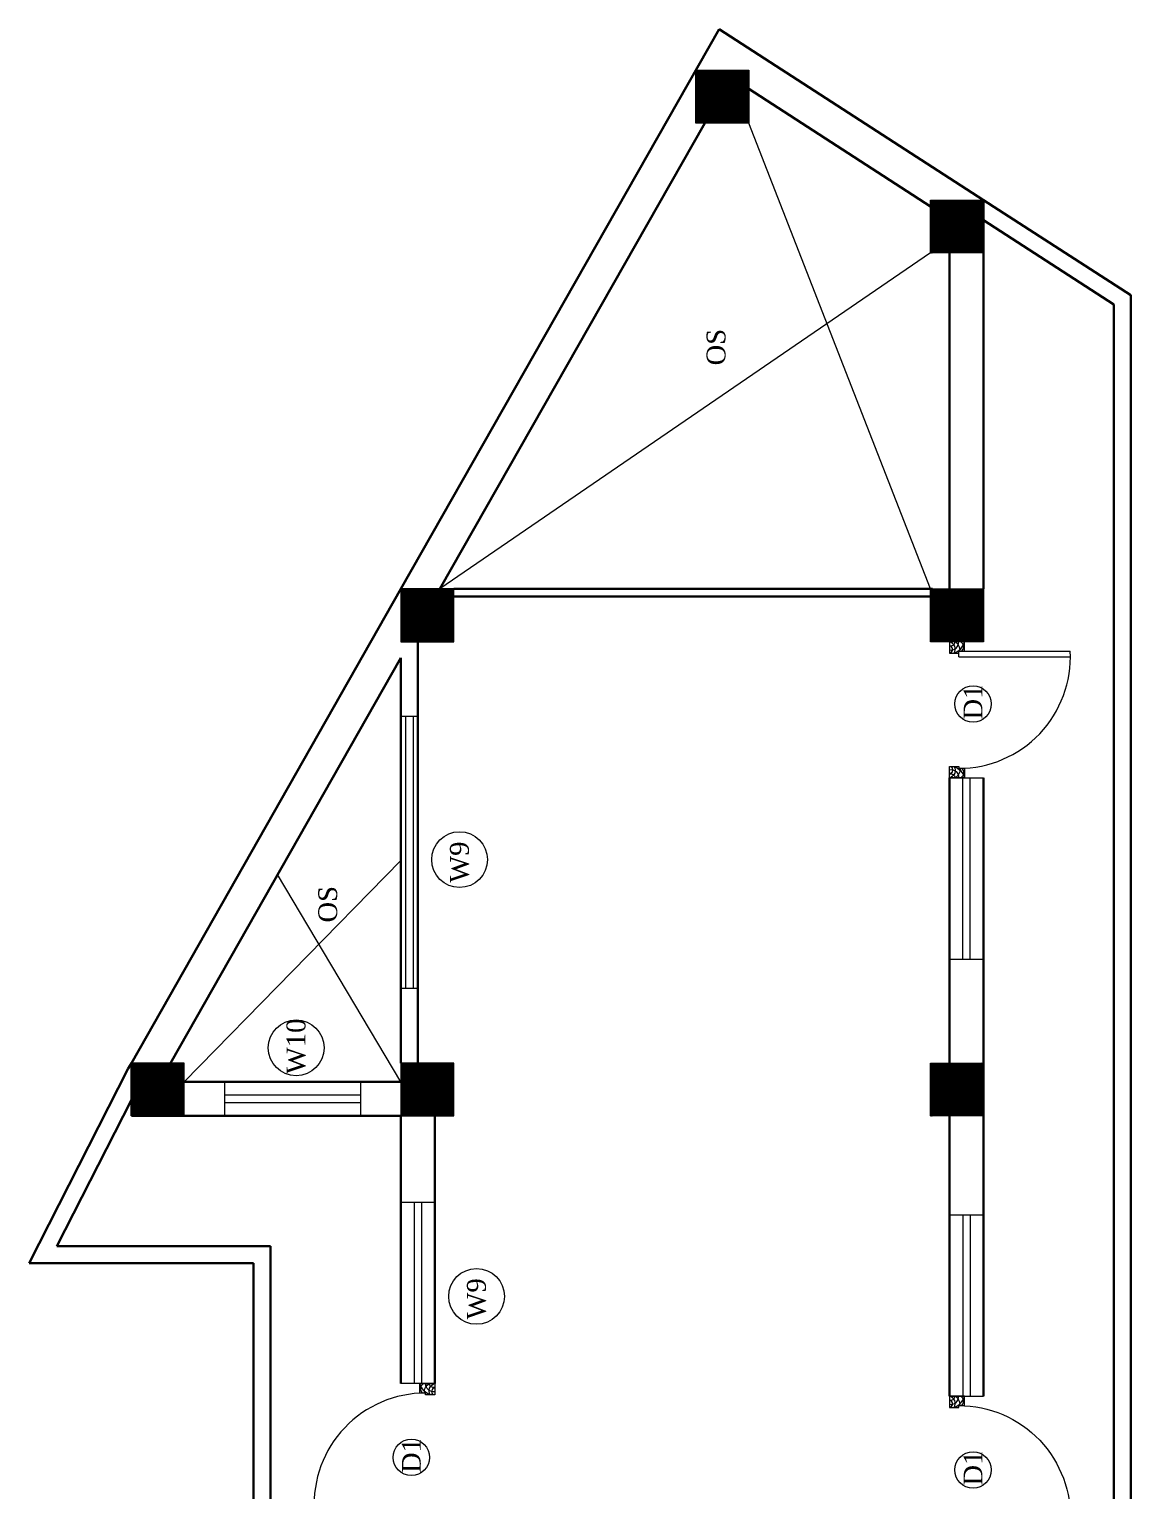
# Model space of a CAD drawing. Header units: inches. Extents: x 4069 to 291496, y -47643 to 12535.
# Drawn here: x 136920.2 to 137211.9, y -18455 to -18067.9 of the extents above; entities that cross this region are included whole.
import ezdxf

# ---------------------------------------------------------------- set-up
doc = ezdxf.new("R2010")
doc.units = ezdxf.units.IN
doc.header["$LTSCALE"] = 5
doc.header["$MEASUREMENT"] = 0
for name, color, linetype, lineweight in [('A-WALL', 7, 'Continuous', 9), ('DOOR', 62, 'Continuous', 0), ('Dw', 2, 'Continuous', 18)]:
    doc.layers.add(name, color=color, linetype=linetype, lineweight=lineweight)
doc.layers.add('TEXT', color=6, linetype='Continuous')
doc.layers.add('WALL', color=7, linetype='Continuous')
doc.styles.add('ordinary', font='times.ttf')

# ---------------------------------------------------------------- blocks, each defined once
blk = doc.blocks.new('A$C27B36B59')
at = {"layer": 'DOOR'}
for p, q in [((0, 4), (0, 0)), ((2.5, 4), (0, 4)), ((2.5, 2.5), (2.5, 4)), ((0, 0), (3, 0)), ((3, 2.5), (2.5, 2.5)), ((3, 0), (3, 2.5))]:
    blk.add_line(p, q, dxfattribs=at)
for centre, radius, start, end in [((-1.4, -0.54), 4.75, 22.1411, 72.838), ((1.34, 2.09), 1.64, 45.138, 144.8948), ((2.21, 0.3), 2.49, 83.3149, 152.658), ((0.13, 0.37), 2.05, 349.4875, 93.6805), ((1.96, -0.47), 2.01, 58.7447, 166.495), ((-0.06, 0.32), 1.13, 343.542, 86.947), ((2.08, -0.4), 1.17, 38.2816, 160.1519)]:
    blk.add_arc(centre, radius, start, end, dxfattribs=at)
blk = doc.blocks.new('D2')
at = {"layer": 'DOOR'}
for p, q in [((74473.95, 24047.59), (74473.95, 24018.09)), ((74473.95, 24047.59), (74475.45, 24047.59)), ((74475.45, 24047.59), (74475.45, 24018.13))]:
    blk.add_line(p, q, dxfattribs=at)
blk.add_arc((74473.95, 24047.59), 29.5, 180, 272.9146, dxfattribs=at)
at = {"layer": 'DOOR', "xscale": -1, "rotation": 180}
blk.add_blockref('A$C27B36B59', (74441.95, 24050.09), dxfattribs=at)
at = {"layer": 'DOOR', "rotation": 180}
blk.add_blockref('A$C27B36B59', (74477.95, 24050.09), dxfattribs=at)

msp = doc.modelspace()

# ---------------------------------------------------------------- hatches: boundary and pattern name
at = {"layer": 'A-WALL', "ltscale": 5}
h = msp.add_hatch(dxfattribs=at)
h.set_pattern_fill('ANSI31', color=256, angle=450)
h.set_pattern_definition([(135, (138600.4027, -42624.48438), (-0.08838834765, -0.08838834765), [])])
h.paths.add_polyline_path([(137096.68156, -18092.78525), (137110.68156, -18092.78525), (137110.68156, -18078.78525), (137096.68156, -18078.78525)])
h = msp.add_hatch(dxfattribs=at)
h.set_pattern_fill('ANSI31', color=256, angle=450)
h.set_pattern_definition([(135, (138662.58218, -42658.86176), (-0.08838834765, -0.08838834765), [])])
h.paths.add_polyline_path([(137158.86104, -18127.16262), (137172.86104, -18127.16262), (137172.86104, -18113.16262), (137158.86104, -18113.16262)])
h = msp.add_hatch(dxfattribs=at)
h.set_pattern_fill('ANSI31', color=256, angle=450)
h.set_pattern_definition([(135, (138671.29985, -42761.87102), (-0.08838834765, -0.08838834765), [])])
h.paths.add_polyline_path([(137032.57871, -18216.17189), (137018.57871, -18216.17189), (137018.57871, -18230.17189), (137032.57871, -18230.17189)])
h = msp.add_hatch(dxfattribs=at)
h.set_pattern_fill('ANSI31', color=256, angle=450)
h.set_pattern_definition([(135, (138662.58218, -42761.87102), (-0.08838834765, -0.08838834765), [])])
h.paths.add_polyline_path([(137158.86104, -18230.17189), (137172.86104, -18230.17189), (137172.86104, -18216.17189), (137158.86104, -18216.17189)])
h = msp.add_hatch(dxfattribs=at)
h.set_pattern_fill('ANSI31', color=256, angle=450)
h.set_pattern_definition([(135, (138599.91645, -42777.8167), (-0.08838834765, -0.08838834765), [])])
h.paths.add_polyline_path([(136961.19531, -18355.73868), (136961.19531, -18341.73868), (136947.19531, -18341.73868), (136947.19531, -18355.73868)])
h = msp.add_hatch(dxfattribs=at)
h.set_pattern_fill('ANSI31', color=256, angle=450)
h.set_pattern_definition([(135, (138671.29985, -42777.8167), (-0.08838834765, -0.08838834765), [])])
h.paths.add_polyline_path([(137032.57871, -18355.73868), (137032.57871, -18341.73868), (137018.57871, -18341.73868), (137018.57871, -18355.73868)])
h = msp.add_hatch(dxfattribs=at)
h.set_pattern_fill('ANSI31', color=256, angle=450)
h.set_pattern_definition([(135, (138662.58218, -42887.43781), (-0.08838834765, -0.08838834765), [])])
h.paths.add_polyline_path([(137158.86104, -18355.73868), (137172.86104, -18355.73868), (137172.86104, -18341.73868), (137158.86104, -18341.73868)])

# ---------------------------------------------------------------- linework, layer by layer
at = {"layer": 'A-WALL', "lineweight": 30}
for p, q in [((137018.57871, -18216.17189), (137102.85493, -18067.92601)), ((137102.85493, -18067.92601), (137172.86104, -18113.16262)), ((137110.68156, -18083.69891), (137158.86104, -18114.83157)), ((137028.93137, -18216.17189), (137099.07537, -18092.78525)), ((137172.86104, -18113.16262), (137172.86104, -18216.17189)), ((137172.86104, -18113.16262), (137211.86104, -18138.36368)), ((137172.86104, -18118.52037), (137207.36104, -18140.81361)), ((137163.86104, -18127.16262), (137163.86104, -18216.17189)), ((137211.86104, -18138.36368), (137211.86104, -18481.20561)), ((137207.36104, -18140.81361), (137207.36104, -18476.5977)), ((136947.19531, -18341.73868), (137018.57871, -18216.17189)), ((137032.57871, -18216.17189), (137159.36104, -18216.17189)), ((137032.57871, -18218.17189), (137159.36104, -18218.17189)), ((137023.07871, -18230.17189), (137023.07871, -18341.73868)), ((136957.54797, -18341.73868), (137018.57871, -18234.38272)), ((137018.57871, -18341.73868), (137018.57871, -18234.38272)), ((137163.86104, -18266.17189), (137163.86104, -18341.73868)), ((137172.86104, -18266.17189), (137172.86104, -18429.94955)), ((136920.15586, -18394.73868), (136946.35747, -18343.21249)), ((136946.35747, -18343.21249), (136947.19531, -18341.73868)), ((136947.19531, -18341.73868), (136947.19531, -18355.73868)), ((136961.19531, -18346.73868), (137018.57871, -18346.73868)), ((136927.49255, -18390.23868), (136947.19531, -18351.49266)), ((136947.19531, -18355.73868), (137018.57871, -18355.73868)), ((137018.57871, -18426.62495), (137018.57871, -18355.73868)), ((137027.57871, -18355.73868), (137027.57871, -18426.62495)), ((137163.86104, -18355.73868), (137163.86104, -18429.94955)), ((136927.49255, -18390.23868), (136984.07871, -18390.23868)), ((136984.07871, -18471.30606), (136984.07871, -18390.23868)), ((136920.15586, -18394.73868), (136979.57871, -18394.73868)), ((136979.57871, -18475.70067), (136979.57871, -18394.73868))]:
    msp.add_line(p, q, dxfattribs=at)
at = {"layer": 'A-WALL', "ltscale": 5}
for p, q in [((137158.86104, -18216.17189), (137110.68156, -18092.78525)), ((137158.86104, -18127.16262), (137028.93137, -18216.17189)), ((137023.07871, -18249.95529), (137018.57871, -18249.95529)), ((137163.86104, -18266.17189), (137172.86104, -18266.17189)), ((137167.36104, -18314.17189), (137167.36104, -18266.17189)), ((137169.36104, -18314.17189), (137169.36104, -18266.17189)), ((136961.19531, -18346.73868), (137018.57871, -18288.0607)), ((137018.57871, -18346.73868), (136985.94328, -18291.78999)), ((137163.86104, -18314.17189), (137172.86104, -18314.17189)), ((137023.07871, -18321.95529), (137018.57871, -18321.95529)), ((136971.88701, -18346.73868), (136971.88701, -18355.73868)), ((137007.88701, -18346.73868), (137007.88701, -18355.73868)), ((137027.57871, -18378.62495), (137018.57871, -18378.62495)), ((137163.86104, -18381.94955), (137172.86104, -18381.94955)), ((137167.36104, -18381.94955), (137167.36104, -18429.94955)), ((137169.36104, -18381.94955), (137169.36104, -18429.94955)), ((137027.57871, -18426.62495), (137018.57871, -18426.62495)), ((137163.86104, -18429.94955), (137172.86104, -18429.94955))]:
    msp.add_line(p, q, dxfattribs=at)
for points in [[(137096.68156, -18092.78525), (137096.68156, -18078.78525), (137110.68156, -18078.78525), (137110.68156, -18092.78525)], [(137158.86104, -18127.16262), (137158.86104, -18113.16262), (137172.86104, -18113.16262), (137172.86104, -18127.16262)], [(137032.57871, -18230.17189), (137032.57871, -18216.17189), (137018.57871, -18216.17189), (137018.57871, -18230.17189)], [(137158.86104, -18230.17189), (137158.86104, -18216.17189), (137172.86104, -18216.17189), (137172.86104, -18230.17189)], [(136961.19531, -18355.73868), (136961.19531, -18341.73868), (136947.19531, -18341.73868), (136947.19531, -18355.73868)], [(137032.57871, -18355.73868), (137032.57871, -18341.73868), (137018.57871, -18341.73868), (137018.57871, -18355.73868)], [(137158.86104, -18355.73868), (137158.86104, -18341.73868), (137172.86104, -18341.73868), (137172.86104, -18355.73868)]]:
    msp.add_lwpolyline(points, close=True, dxfattribs=at)
for centre, radius in [((137170.08807, -18246.6195), 4.82435), ((137034.12214, -18287.8572), 7.38406), ((136990.84479, -18337.69463), 7.38406), ((137038.62214, -18403.52058), 7.38406), ((137021.35167, -18446.17734), 4.82435), ((137170.08807, -18449.50194), 4.82435)]:
    msp.add_circle(centre, radius, dxfattribs=at)
at = {"layer": 'Dw', "color": 3}
for p, q in [((137019.82871, -18249.95529), (137019.82871, -18321.95529)), ((137021.82871, -18249.95529), (137021.82871, -18321.95529)), ((137007.88701, -18350.23868), (136971.88701, -18350.23868)), ((137007.88701, -18352.23868), (136971.88701, -18352.23868)), ((137022.07871, -18378.62495), (137022.07871, -18426.62495)), ((137024.07871, -18378.62495), (137024.07871, -18426.62495))]:
    msp.add_line(p, q, dxfattribs=at)

# ---------------------------------------------------------------- block references
at = {"layer": 'WALL', "color": 2, "linetype": 'ByBlock'}
for p, rotation in [((161213.94895, -92708.12312), 89.99999999999999), ((112977.49079, 56015.32628), 270)]:
    msp.add_blockref('D2', p, dxfattribs=dict(at, rotation=rotation))
at = {"layer": 'WALL', "color": 2, "linetype": 'ByBlock', "xscale": -1, "rotation": 89.99999999981678}
msp.add_blockref('D2', (161213.94895, 56012.00168), dxfattribs=at)

# ---------------------------------------------------------------- texts
at = {"layer": 'TEXT', "style": 'ordinary'}
for s, p in [('OS', (137104.52063, -18156.95035)), ('D1', (137172.58267, -18250.74351)), ('W9', (137036.56627, -18293.97472)), ('OS', (137001.68997, -18304.50304)), ('W10', (136993.28891, -18344.65224)), ('W9', (137041.06627, -18409.6381)), ('D1', (137023.84626, -18450.30135)), ('D1', (137172.58267, -18453.62595))]:
    msp.add_text(s, height=5, rotation=90, dxfattribs=at).set_placement(p)

doc.saveas('drawing.dxf')
